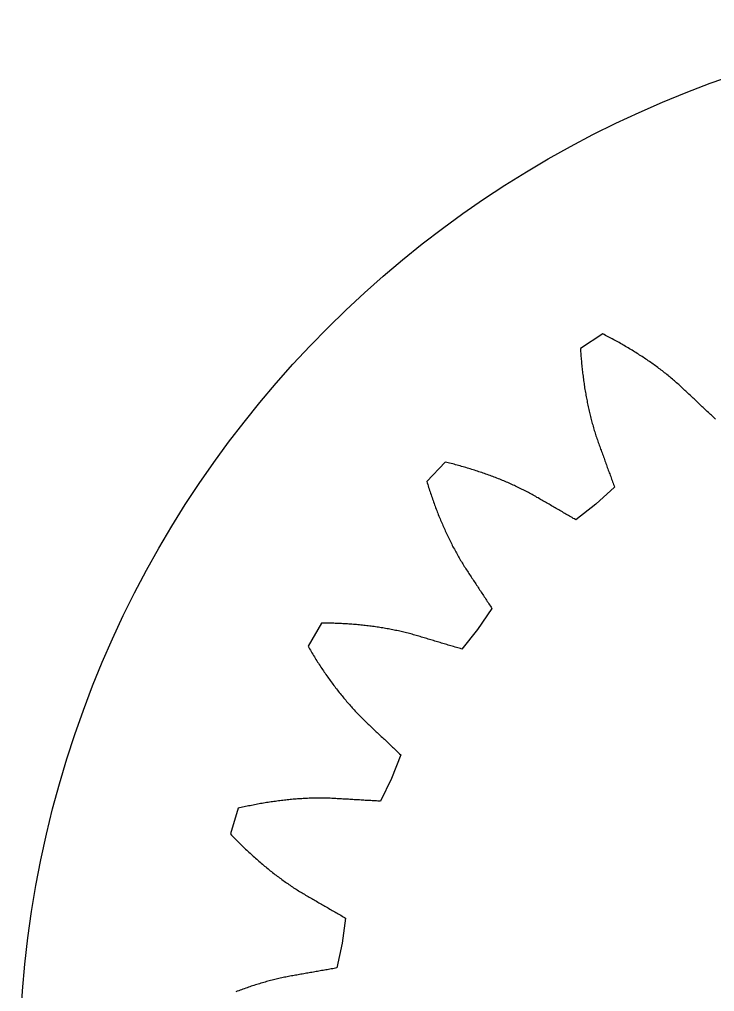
# Model space of a CAD drawing. Header units: metres. Extents: x -17.8 to 17.8, y -17.8 to 17.8.
# Drawn here: x -17.75 to -6.03, y 1.35 to 17.75 of the extents above; entities that cross this region are included whole.
import ezdxf

# ---------------------------------------------------------------- set-up
doc = ezdxf.new("R2010")
doc.units = ezdxf.units.M

msp = doc.modelspace()

# ---------------------------------------------------------------- linework, layer by layer
msp.add_lwpolyline([(-6.016, 11.009), (-6.033, 11.025), (-6.05, 11.041), (-6.067, 11.057), (-6.084, 11.074), (-6.102, 11.09), (-6.119, 11.106), (-6.136, 11.122), (-6.153, 11.138), (-6.17, 11.155), (-6.188, 11.171), (-6.205, 11.187), (-6.222, 11.203), (-6.239, 11.219), (-6.256, 11.236), (-6.273, 11.252), (-6.291, 11.268), (-6.308, 11.284), (-6.325, 11.3), (-6.342, 11.317), (-6.359, 11.333), (-6.376, 11.349), (-6.393, 11.365), (-6.411, 11.381), (-6.428, 11.397), (-6.445, 11.414), (-6.462, 11.43), (-6.479, 11.446), (-6.496, 11.462), (-6.513, 11.478), (-6.53, 11.494), (-6.548, 11.511), (-6.565, 11.527), (-6.582, 11.543), (-6.599, 11.559), (-6.617, 11.575), (-6.634, 11.591), (-6.652, 11.607), (-6.67, 11.622), (-6.687, 11.638), (-6.705, 11.654), (-6.724, 11.669), (-6.742, 11.684), (-6.76, 11.7), (-6.779, 11.715), (-6.797, 11.73), (-6.816, 11.746), (-6.835, 11.761), (-6.854, 11.776), (-6.873, 11.791), (-6.892, 11.806), (-6.911, 11.821), (-6.93, 11.835), (-6.95, 11.85), (-6.969, 11.865), (-6.989, 11.879), (-7.008, 11.894), (-7.028, 11.908), (-7.048, 11.923), (-7.068, 11.937), (-7.088, 11.951), (-7.108, 11.965), (-7.129, 11.979), (-7.149, 11.994), (-7.169, 12.008), (-7.19, 12.021), (-7.211, 12.035), (-7.231, 12.049), (-7.252, 12.063), (-7.273, 12.077), (-7.294, 12.09), (-7.315, 12.104), (-7.336, 12.117), (-7.357, 12.131), (-7.379, 12.144), (-7.4, 12.157), (-7.422, 12.171), (-7.443, 12.184), (-7.465, 12.197), (-7.487, 12.21), (-7.509, 12.223), (-7.531, 12.236), (-7.553, 12.249), (-7.575, 12.261), (-7.597, 12.274), (-7.619, 12.287), (-7.642, 12.299), (-7.664, 12.312), (-7.686, 12.325), (-7.709, 12.337), (-7.732, 12.349), (-7.755, 12.362), (-7.777, 12.374), (-7.8, 12.386), (-7.823, 12.398), (-7.846, 12.41), (-7.869, 12.422), (-7.893, 12.434), (-7.916, 12.446), (-8.293, 12.198), (-8.291, 12.172), (-8.289, 12.146), (-8.287, 12.12), (-8.285, 12.094), (-8.283, 12.068), (-8.281, 12.042), (-8.279, 12.016), (-8.277, 11.991), (-8.275, 11.965), (-8.272, 11.939), (-8.27, 11.914), (-8.267, 11.888), (-8.264, 11.863), (-8.261, 11.837), (-8.258, 11.812), (-8.255, 11.786), (-8.252, 11.761), (-8.249, 11.736), (-8.246, 11.711), (-8.243, 11.685), (-8.239, 11.66), (-8.236, 11.635), (-8.232, 11.61), (-8.228, 11.585), (-8.224, 11.56), (-8.221, 11.536), (-8.217, 11.511), (-8.212, 11.486), (-8.208, 11.461), (-8.204, 11.437), (-8.2, 11.412), (-8.195, 11.388), (-8.191, 11.363), (-8.186, 11.339), (-8.181, 11.315), (-8.176, 11.29), (-8.171, 11.266), (-8.166, 11.242), (-8.161, 11.218), (-8.156, 11.194), (-8.151, 11.17), (-8.145, 11.146), (-8.14, 11.122), (-8.134, 11.098), (-8.128, 11.075), (-8.122, 11.051), (-8.117, 11.028), (-8.111, 11.004), (-8.104, 10.981), (-8.098, 10.957), (-8.092, 10.934), (-8.085, 10.911), (-8.079, 10.888), (-8.072, 10.864), (-8.065, 10.841), (-8.059, 10.818), (-8.052, 10.796), (-8.045, 10.773), (-8.037, 10.75), (-8.03, 10.727), (-8.023, 10.705), (-8.015, 10.682), (-8.007, 10.66), (-8, 10.638), (-7.992, 10.615), (-7.984, 10.593), (-7.976, 10.571), (-7.968, 10.549), (-7.96, 10.527), (-7.952, 10.505), (-7.944, 10.483), (-7.936, 10.461), (-7.927, 10.438), (-7.919, 10.416), (-7.911, 10.394), (-7.903, 10.372), (-7.895, 10.35), (-7.887, 10.328), (-7.879, 10.306), (-7.871, 10.283), (-7.863, 10.261), (-7.855, 10.239), (-7.847, 10.217), (-7.839, 10.195), (-7.831, 10.173), (-7.823, 10.15), (-7.815, 10.128), (-7.806, 10.106), (-7.798, 10.084), (-7.79, 10.062), (-7.782, 10.039), (-7.774, 10.017), (-7.766, 9.995), (-7.758, 9.973), (-7.75, 9.951), (-7.742, 9.928), (-7.734, 9.906), (-7.726, 9.884), (-7.718, 9.862), (-8.035, 9.576), (-8.035, 9.576), (-8.372, 9.313), (-8.392, 9.325), (-8.413, 9.336), (-8.433, 9.348), (-8.454, 9.36), (-8.474, 9.372), (-8.495, 9.384), (-8.515, 9.396), (-8.536, 9.407), (-8.556, 9.419), (-8.576, 9.431), (-8.597, 9.443), (-8.617, 9.455), (-8.638, 9.466), (-8.658, 9.478), (-8.679, 9.49), (-8.699, 9.502), (-8.72, 9.514), (-8.74, 9.525), (-8.76, 9.537), (-8.781, 9.549), (-8.801, 9.561), (-8.822, 9.573), (-8.842, 9.584), (-8.862, 9.596), (-8.883, 9.608), (-8.903, 9.62), (-8.924, 9.631), (-8.944, 9.643), (-8.964, 9.655), (-8.985, 9.667), (-9.005, 9.679), (-9.026, 9.69), (-9.046, 9.702), (-9.066, 9.714), (-9.087, 9.725), (-9.108, 9.737), (-9.128, 9.748), (-9.149, 9.76), (-9.17, 9.771), (-9.191, 9.782), (-9.212, 9.793), (-9.233, 9.804), (-9.255, 9.815), (-9.276, 9.825), (-9.298, 9.836), (-9.319, 9.847), (-9.341, 9.857), (-9.363, 9.868), (-9.385, 9.878), (-9.406, 9.888), (-9.428, 9.898), (-9.451, 9.908), (-9.473, 9.918), (-9.495, 9.928), (-9.517, 9.938), (-9.54, 9.947), (-9.562, 9.957), (-9.585, 9.966), (-9.608, 9.976), (-9.63, 9.985), (-9.653, 9.994), (-9.676, 10.004), (-9.699, 10.013), (-9.722, 10.022), (-9.745, 10.031), (-9.768, 10.039), (-9.792, 10.048), (-9.815, 10.057), (-9.838, 10.065), (-9.862, 10.074), (-9.886, 10.082), (-9.909, 10.091), (-9.933, 10.099), (-9.957, 10.107), (-9.981, 10.115), (-10.004, 10.123), (-10.028, 10.131), (-10.052, 10.139), (-10.077, 10.147), (-10.101, 10.154), (-10.125, 10.162), (-10.149, 10.169), (-10.174, 10.177), (-10.198, 10.184), (-10.223, 10.191), (-10.247, 10.199), (-10.272, 10.206), (-10.297, 10.213), (-10.322, 10.22), (-10.346, 10.227), (-10.371, 10.233), (-10.396, 10.24), (-10.421, 10.247), (-10.446, 10.253), (-10.472, 10.26), (-10.497, 10.266), (-10.522, 10.272), (-10.547, 10.279), (-10.573, 10.285), (-10.882, 9.957), (-10.875, 9.932), (-10.867, 9.907), (-10.859, 9.882), (-10.851, 9.857), (-10.843, 9.833), (-10.835, 9.808), (-10.827, 9.783), (-10.819, 9.759), (-10.811, 9.734), (-10.803, 9.71), (-10.794, 9.686), (-10.786, 9.661), (-10.777, 9.637), (-10.769, 9.613), (-10.76, 9.589), (-10.751, 9.565), (-10.742, 9.541), (-10.733, 9.517), (-10.724, 9.493), (-10.715, 9.47), (-10.706, 9.446), (-10.697, 9.422), (-10.688, 9.399), (-10.678, 9.375), (-10.669, 9.352), (-10.659, 9.329), (-10.65, 9.306), (-10.64, 9.283), (-10.63, 9.26), (-10.62, 9.237), (-10.61, 9.214), (-10.6, 9.191), (-10.59, 9.168), (-10.58, 9.145), (-10.57, 9.123), (-10.56, 9.1), (-10.549, 9.078), (-10.539, 9.056), (-10.528, 9.033), (-10.518, 9.011), (-10.507, 8.989), (-10.496, 8.967), (-10.485, 8.945), (-10.474, 8.923), (-10.463, 8.902), (-10.452, 8.88), (-10.441, 8.858), (-10.43, 8.837), (-10.418, 8.816), (-10.407, 8.794), (-10.395, 8.773), (-10.384, 8.752), (-10.372, 8.731), (-10.36, 8.71), (-10.348, 8.689), (-10.336, 8.668), (-10.324, 8.648), (-10.312, 8.627), (-10.3, 8.607), (-10.288, 8.586), (-10.275, 8.566), (-10.263, 8.546), (-10.25, 8.526), (-10.237, 8.506), (-10.225, 8.486), (-10.212, 8.467), (-10.199, 8.447), (-10.186, 8.427), (-10.173, 8.408), (-10.16, 8.388), (-10.147, 8.368), (-10.134, 8.349), (-10.121, 8.329), (-10.108, 8.309), (-10.095, 8.29), (-10.082, 8.27), (-10.069, 8.25), (-10.056, 8.23), (-10.043, 8.211), (-10.03, 8.191), (-10.017, 8.171), (-10.004, 8.152), (-9.992, 8.132), (-9.979, 8.112), (-9.966, 8.092), (-9.953, 8.073), (-9.94, 8.053), (-9.927, 8.033), (-9.914, 8.014), (-9.901, 7.994), (-9.888, 7.974), (-9.875, 7.954), (-9.862, 7.935), (-9.849, 7.915), (-9.836, 7.895), (-9.823, 7.875), (-9.81, 7.856), (-9.797, 7.836), (-9.784, 7.816), (-10.027, 7.464), (-10.027, 7.464), (-10.294, 7.131), (-10.316, 7.138), (-10.339, 7.145), (-10.362, 7.151), (-10.384, 7.158), (-10.407, 7.165), (-10.43, 7.172), (-10.452, 7.179), (-10.475, 7.185), (-10.498, 7.192), (-10.52, 7.199), (-10.543, 7.206), (-10.565, 7.212), (-10.588, 7.219), (-10.611, 7.226), (-10.633, 7.233), (-10.656, 7.24), (-10.678, 7.246), (-10.701, 7.253), (-10.724, 7.26), (-10.746, 7.267), (-10.769, 7.273), (-10.791, 7.28), (-10.814, 7.287), (-10.837, 7.294), (-10.859, 7.3), (-10.882, 7.307), (-10.904, 7.314), (-10.927, 7.321), (-10.949, 7.327), (-10.972, 7.334), (-10.995, 7.341), (-11.017, 7.348), (-11.04, 7.354), (-11.062, 7.361), (-11.085, 7.368), (-11.108, 7.374), (-11.13, 7.38), (-11.153, 7.387), (-11.176, 7.393), (-11.199, 7.399), (-11.222, 7.405), (-11.246, 7.41), (-11.269, 7.416), (-11.292, 7.421), (-11.315, 7.427), (-11.339, 7.432), (-11.362, 7.437), (-11.386, 7.442), (-11.41, 7.447), (-11.433, 7.452), (-11.457, 7.457), (-11.481, 7.462), (-11.505, 7.466), (-11.529, 7.471), (-11.553, 7.475), (-11.577, 7.479), (-11.601, 7.483), (-11.625, 7.487), (-11.649, 7.491), (-11.673, 7.495), (-11.698, 7.499), (-11.722, 7.502), (-11.747, 7.506), (-11.771, 7.509), (-11.796, 7.513), (-11.82, 7.516), (-11.845, 7.519), (-11.87, 7.522), (-11.894, 7.525), (-11.919, 7.528), (-11.944, 7.531), (-11.969, 7.533), (-11.994, 7.536), (-12.019, 7.538), (-12.044, 7.541), (-12.069, 7.543), (-12.094, 7.545), (-12.12, 7.547), (-12.145, 7.549), (-12.17, 7.551), (-12.196, 7.553), (-12.221, 7.555), (-12.246, 7.556), (-12.272, 7.558), (-12.298, 7.559), (-12.323, 7.56), (-12.349, 7.562), (-12.374, 7.563), (-12.4, 7.564), (-12.426, 7.565), (-12.452, 7.566), (-12.478, 7.566), (-12.503, 7.567), (-12.529, 7.568), (-12.555, 7.568), (-12.581, 7.569), (-12.607, 7.569), (-12.634, 7.569), (-12.66, 7.569), (-12.885, 7.179), (-12.872, 7.156), (-12.859, 7.134), (-12.845, 7.111), (-12.832, 7.089), (-12.819, 7.067), (-12.805, 7.045), (-12.792, 7.023), (-12.778, 7.001), (-12.764, 6.979), (-12.751, 6.957), (-12.737, 6.935), (-12.723, 6.913), (-12.709, 6.892), (-12.695, 6.87), (-12.681, 6.849), (-12.667, 6.828), (-12.653, 6.806), (-12.639, 6.785), (-12.625, 6.764), (-12.61, 6.743), (-12.596, 6.722), (-12.582, 6.702), (-12.567, 6.681), (-12.553, 6.66), (-12.538, 6.64), (-12.523, 6.619), (-12.509, 6.599), (-12.494, 6.579), (-12.479, 6.558), (-12.464, 6.538), (-12.449, 6.518), (-12.434, 6.499), (-12.419, 6.479), (-12.404, 6.459), (-12.389, 6.439), (-12.374, 6.42), (-12.358, 6.4), (-12.343, 6.381), (-12.328, 6.362), (-12.312, 6.343), (-12.297, 6.324), (-12.281, 6.305), (-12.265, 6.286), (-12.25, 6.267), (-12.234, 6.249), (-12.218, 6.23), (-12.202, 6.212), (-12.186, 6.194), (-12.17, 6.175), (-12.154, 6.157), (-12.138, 6.139), (-12.122, 6.121), (-12.106, 6.104), (-12.09, 6.086), (-12.073, 6.068), (-12.057, 6.051), (-12.04, 6.034), (-12.024, 6.017), (-12.007, 5.999), (-11.99, 5.983), (-11.974, 5.966), (-11.957, 5.949), (-11.94, 5.932), (-11.923, 5.916), (-11.906, 5.9), (-11.889, 5.883), (-11.872, 5.867), (-11.855, 5.851), (-11.838, 5.835), (-11.82, 5.819), (-11.803, 5.803), (-11.786, 5.786), (-11.769, 5.77), (-11.752, 5.754), (-11.735, 5.738), (-11.718, 5.722), (-11.7, 5.706), (-11.683, 5.689), (-11.666, 5.673), (-11.649, 5.657), (-11.632, 5.641), (-11.615, 5.625), (-11.598, 5.609), (-11.58, 5.592), (-11.563, 5.576), (-11.546, 5.56), (-11.529, 5.544), (-11.512, 5.528), (-11.495, 5.511), (-11.477, 5.495), (-11.46, 5.479), (-11.443, 5.463), (-11.426, 5.446), (-11.409, 5.43), (-11.391, 5.414), (-11.374, 5.398), (-11.357, 5.382), (-11.34, 5.365), (-11.323, 5.349), (-11.478, 4.951), (-11.478, 4.951), (-11.661, 4.565), (-11.684, 4.566), (-11.708, 4.568), (-11.732, 4.569), (-11.755, 4.57), (-11.779, 4.572), (-11.802, 4.573), (-11.826, 4.575), (-11.85, 4.576), (-11.873, 4.577), (-11.897, 4.579), (-11.92, 4.58), (-11.944, 4.581), (-11.968, 4.583), (-11.991, 4.584), (-12.015, 4.586), (-12.038, 4.587), (-12.062, 4.588), (-12.085, 4.59), (-12.109, 4.591), (-12.132, 4.592), (-12.156, 4.594), (-12.179, 4.595), (-12.203, 4.597), (-12.227, 4.598), (-12.25, 4.599), (-12.274, 4.601), (-12.297, 4.602), (-12.321, 4.603), (-12.344, 4.605), (-12.368, 4.606), (-12.391, 4.608), (-12.415, 4.609), (-12.438, 4.61), (-12.462, 4.612), (-12.485, 4.613), (-12.509, 4.614), (-12.532, 4.615), (-12.556, 4.615), (-12.58, 4.616), (-12.604, 4.617), (-12.627, 4.617), (-12.651, 4.617), (-12.675, 4.617), (-12.699, 4.617), (-12.723, 4.617), (-12.747, 4.617), (-12.771, 4.616), (-12.795, 4.616), (-12.819, 4.615), (-12.844, 4.615), (-12.868, 4.614), (-12.892, 4.613), (-12.916, 4.612), (-12.941, 4.611), (-12.965, 4.609), (-12.989, 4.608), (-13.014, 4.606), (-13.038, 4.605), (-13.063, 4.603), (-13.087, 4.601), (-13.112, 4.599), (-13.136, 4.597), (-13.161, 4.595), (-13.186, 4.592), (-13.21, 4.59), (-13.235, 4.587), (-13.26, 4.585), (-13.284, 4.582), (-13.309, 4.579), (-13.334, 4.576), (-13.359, 4.573), (-13.384, 4.57), (-13.409, 4.567), (-13.434, 4.563), (-13.459, 4.56), (-13.483, 4.556), (-13.508, 4.553), (-13.533, 4.549), (-13.559, 4.545), (-13.584, 4.541), (-13.609, 4.537), (-13.634, 4.533), (-13.659, 4.528), (-13.684, 4.524), (-13.709, 4.519), (-13.734, 4.515), (-13.76, 4.51), (-13.785, 4.505), (-13.81, 4.5), (-13.836, 4.495), (-13.861, 4.49), (-13.886, 4.485), (-13.912, 4.48), (-13.937, 4.474), (-13.962, 4.469), (-13.988, 4.463), (-14.013, 4.457), (-14.039, 4.452), (-14.064, 4.446), (-14.193, 4.014), (-14.175, 3.995), (-14.157, 3.976), (-14.139, 3.957), (-14.121, 3.939), (-14.103, 3.92), (-14.085, 3.902), (-14.066, 3.883), (-14.048, 3.865), (-14.03, 3.847), (-14.011, 3.829), (-13.993, 3.811), (-13.974, 3.793), (-13.956, 3.775), (-13.937, 3.757), (-13.919, 3.74), (-13.9, 3.722), (-13.882, 3.705), (-13.863, 3.688), (-13.844, 3.67), (-13.825, 3.653), (-13.807, 3.636), (-13.788, 3.619), (-13.769, 3.603), (-13.75, 3.586), (-13.731, 3.569), (-13.712, 3.553), (-13.693, 3.536), (-13.674, 3.52), (-13.655, 3.504), (-13.636, 3.488), (-13.617, 3.472), (-13.598, 3.456), (-13.579, 3.44), (-13.559, 3.424), (-13.54, 3.409), (-13.521, 3.393), (-13.501, 3.378), (-13.482, 3.363), (-13.463, 3.348), (-13.443, 3.332), (-13.424, 3.318), (-13.404, 3.303), (-13.385, 3.288), (-13.365, 3.273), (-13.345, 3.259), (-13.326, 3.245), (-13.306, 3.23), (-13.286, 3.216), (-13.267, 3.202), (-13.247, 3.188), (-13.227, 3.175), (-13.207, 3.161), (-13.187, 3.147), (-13.167, 3.134), (-13.147, 3.121), (-13.127, 3.107), (-13.107, 3.094), (-13.087, 3.082), (-13.067, 3.069), (-13.047, 3.056), (-13.027, 3.044), (-13.006, 3.031), (-12.986, 3.019), (-12.966, 3.007), (-12.946, 2.995), (-12.925, 2.983), (-12.905, 2.971), (-12.884, 2.959), (-12.864, 2.948), (-12.844, 2.936), (-12.823, 2.924), (-12.803, 2.912), (-12.783, 2.901), (-12.762, 2.889), (-12.742, 2.877), (-12.721, 2.865), (-12.701, 2.854), (-12.68, 2.842), (-12.66, 2.83), (-12.64, 2.818), (-12.619, 2.806), (-12.599, 2.795), (-12.578, 2.783), (-12.558, 2.771), (-12.537, 2.759), (-12.517, 2.747), (-12.497, 2.736), (-12.476, 2.724), (-12.456, 2.712), (-12.435, 2.7), (-12.415, 2.688), (-12.394, 2.676), (-12.374, 2.665), (-12.353, 2.653), (-12.333, 2.641), (-12.312, 2.629), (-12.292, 2.617), (-12.271, 2.606), (-12.251, 2.594), (-12.31, 2.171), (-12.31, 2.171), (-12.399, 1.753), (-12.423, 1.749), (-12.446, 1.745), (-12.469, 1.74), (-12.492, 1.736), (-12.516, 1.732), (-12.539, 1.728), (-12.562, 1.724), (-12.586, 1.72), (-12.609, 1.716), (-12.632, 1.712), (-12.655, 1.708), (-12.679, 1.704), (-12.702, 1.699), (-12.725, 1.695), (-12.748, 1.691), (-12.772, 1.687), (-12.795, 1.683), (-12.818, 1.679), (-12.841, 1.675), (-12.864, 1.671), (-12.888, 1.667), (-12.911, 1.663), (-12.934, 1.658), (-12.957, 1.654), (-12.981, 1.65), (-13.004, 1.646), (-13.027, 1.642), (-13.05, 1.638), (-13.073, 1.634), (-13.096, 1.63), (-13.12, 1.626), (-13.143, 1.622), (-13.166, 1.618), (-13.189, 1.613), (-13.212, 1.609), (-13.236, 1.605), (-13.259, 1.6), (-13.282, 1.595), (-13.305, 1.59), (-13.329, 1.585), (-13.352, 1.58), (-13.375, 1.575), (-13.398, 1.57), (-13.422, 1.564), (-13.445, 1.559), (-13.468, 1.553), (-13.492, 1.547), (-13.515, 1.541), (-13.538, 1.535), (-13.562, 1.528), (-13.585, 1.522), (-13.608, 1.515), (-13.632, 1.509), (-13.655, 1.502), (-13.679, 1.495), (-13.702, 1.488), (-13.725, 1.481), (-13.749, 1.474), (-13.772, 1.466), (-13.796, 1.459), (-13.819, 1.451), (-13.842, 1.444), (-13.866, 1.436), (-13.889, 1.428), (-13.913, 1.42), (-13.936, 1.412), (-13.96, 1.403), (-13.983, 1.395), (-14.007, 1.386), (-14.03, 1.378), (-14.053, 1.369), (-14.077, 1.36), (-14.1, 1.351)])
msp.add_circle((0, 0), 17.75)

doc.saveas('drawing.dxf')
